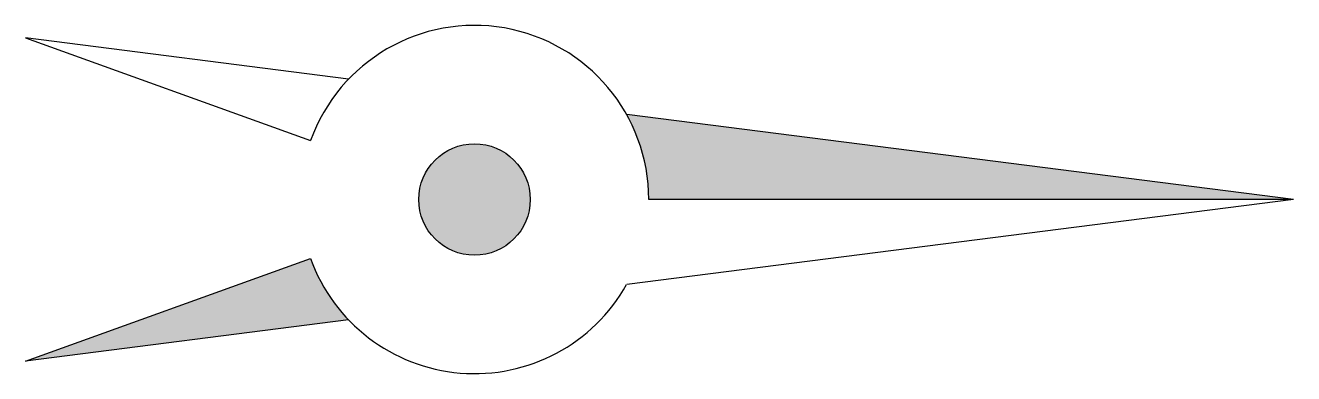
# Model space of a CAD drawing. Header units: millimetres. Extents: x 187.54 to 189.43, y 84.24 to 84.76.
import ezdxf

# ---------------------------------------------------------------- set-up
doc = ezdxf.new("R2010")
doc.units = ezdxf.units.MM
doc.layers.add('021', color=1, linetype='Continuous')

msp = doc.modelspace()

# ---------------------------------------------------------------- hatches: boundary and pattern name
at = {"layer": '021', "ltscale": 0.03}
for points in [[(189.4262, 84.5005), (188.4334, 84.6271, -0.128086), (188.4664, 84.5005)], [(188.29, 84.5005, 1), (188.1239, 84.5005, 1)], [(188.0194, 84.3212, -0.104794), (187.9628, 84.4127), (187.5383, 84.2599)]]:
    msp.add_hatch(color=6, dxfattribs=at).paths.add_polyline_path(points)

# ---------------------------------------------------------------- linework, layer by layer
for p, q in [((187.5383, 84.7412), (187.9628, 84.5884)), ((188.0194, 84.6799), (187.5383, 84.7412)), ((189.4262, 84.5005), (188.4334, 84.6271)), ((189.4262, 84.5005), (188.4334, 84.374)), ((189.4262, 84.5005), (188.4664, 84.5005)), ((187.5383, 84.2599), (187.9628, 84.4127)), ((188.0194, 84.3212), (187.5383, 84.2599))]:
    msp.add_line(p, q, dxfattribs=at)
msp.add_circle((188.2069, 84.5005), 0.083, dxfattribs=at)
for start, end in [(360, 160.2035), (199.7965, 330.8037)]:
    msp.add_arc((188.2069, 84.5005), 0.2594, start, end, dxfattribs=at)

doc.saveas('drawing.dxf')
